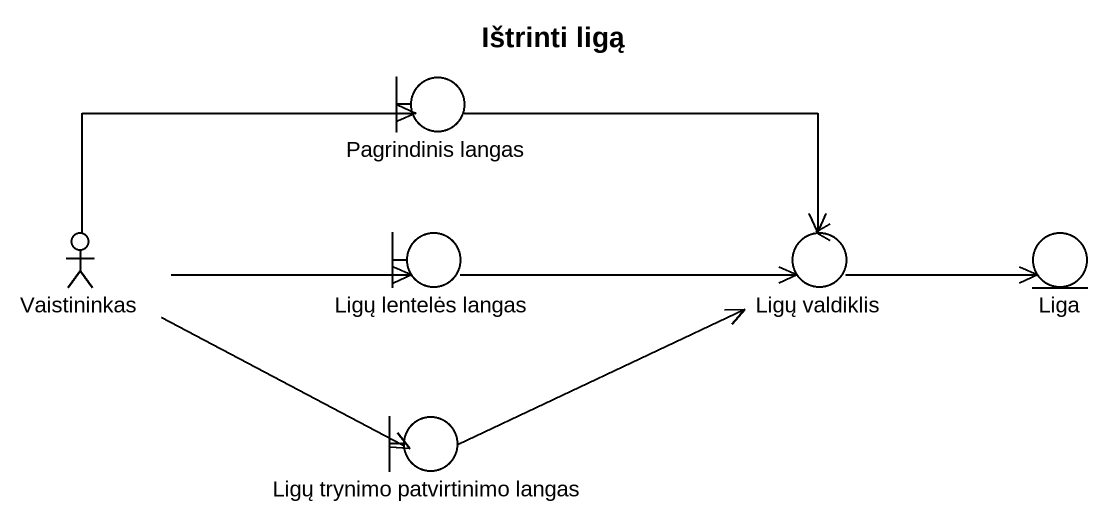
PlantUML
@startuml
title Ištrinti ligą
boundary "Pagrindinis langas" as Pagrindinis_langas
actor Vaistininkas
boundary "Ligų lentelės langas" as Ligų_lentelės_langas
control "Ligų valdiklis" as Ligų_valdiklis
entity Liga
boundary "Ligų trynimo patvirtinimo langas" as Ligų_trynimo_patvirtinimo
Pagrindinis_langas -right-> Ligų_valdiklis
Vaistininkas -right-> Pagrindinis_langas
Vaistininkas -right-> Ligų_lentelės_langas
Vaistininkas -right-> Ligų_trynimo_patvirtinimo
Ligų_lentelės_langas -right-> Ligų_valdiklis
Ligų_valdiklis -right-> Liga
Ligų_trynimo_patvirtinimo -right-> Ligų_valdiklis
@enduml
